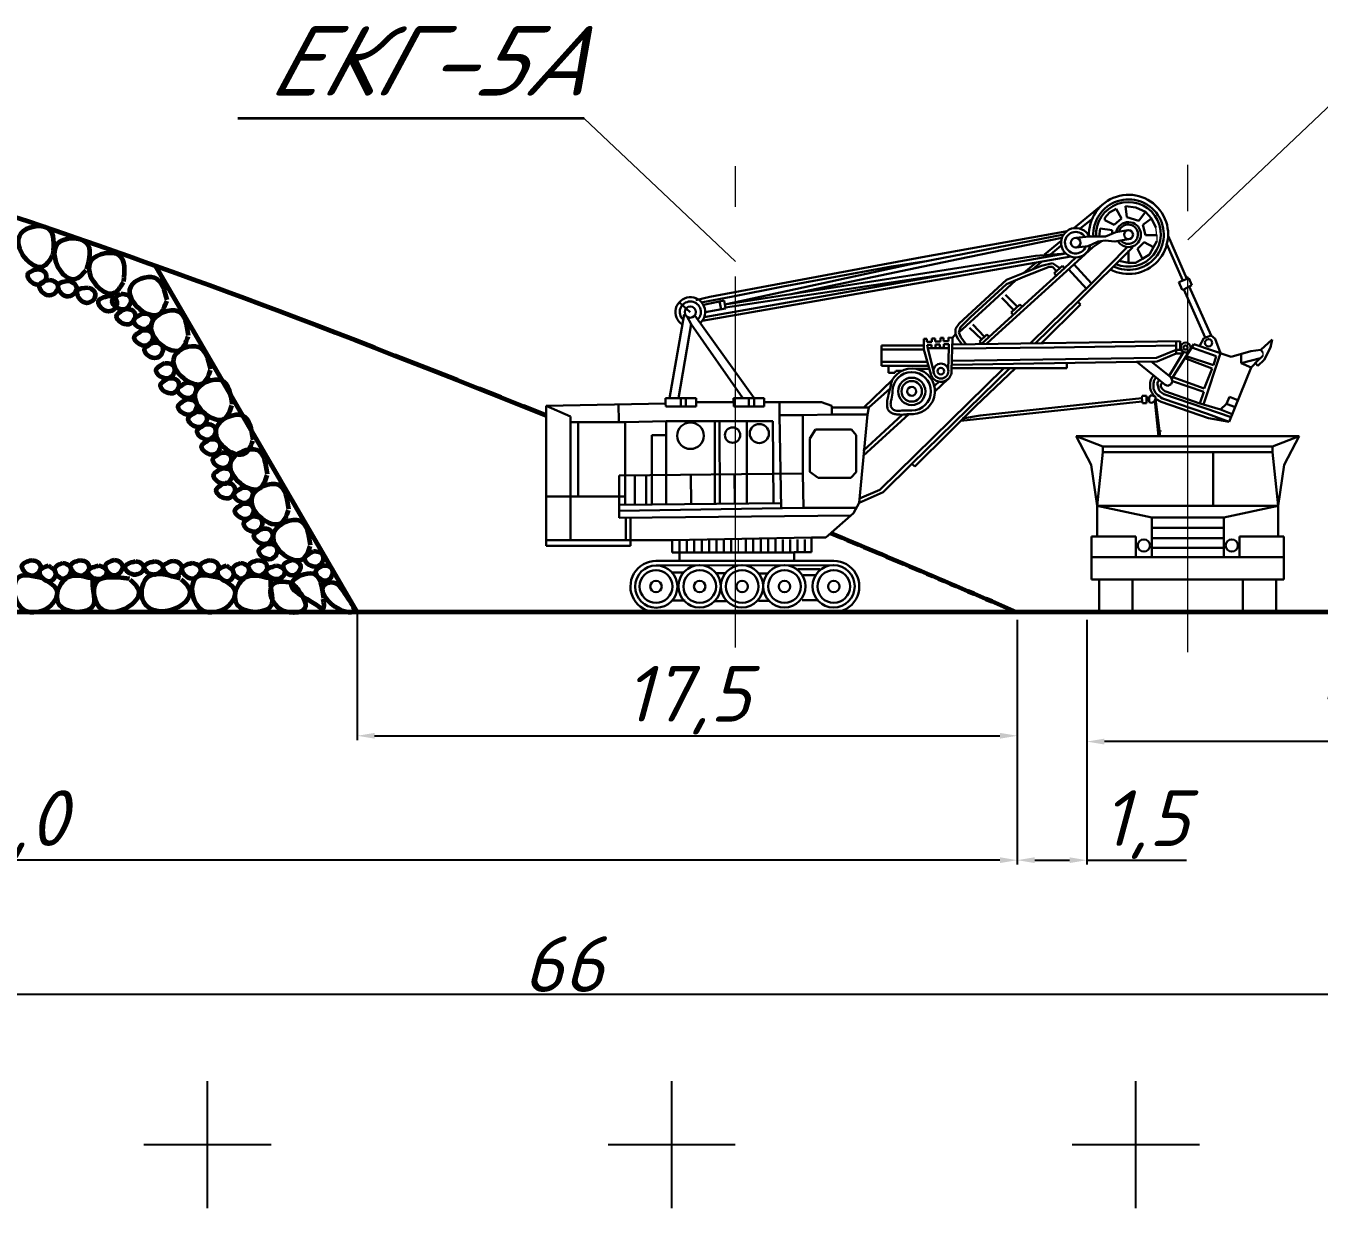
# Paper-space layout 'Layout1 (2)' of a CAD drawing. Header units: millimetres. Extents: x 18 to 680, y 9 to 831.
# Drawn here: x 210.9 to 266.6, y 658 to 709 of the extents above; entities that cross this region are included whole.
import ezdxf

# ---------------------------------------------------------------- set-up
doc = ezdxf.new("R2010")
doc.units = ezdxf.units.MM
doc.header["$LTSCALE"] = 2
doc.header["$PDMODE"] = 32
doc.header["$PDSIZE"] = 0.3
doc.linetypes.add('ACAD_ISO04W100', pattern=[30, 24, -3, 0, -3])
doc.linetypes.add('gost6', pattern=[12, 8, -1.5, 1, -1.5])
doc.styles.add('стиль2', font='', dxfattribs={"oblique": 15, "height": 4})
doc.styles.get('стиль2').set_extended_font_data('GOST type A')
doc.dimstyles.new('ISO-25', dxfattribs={"dimtxt": 2.5, "dimasz": 2.5, "dimexe": 1.25, "dimexo": 0.625, "dimtad": 1, "dimtxsty": 'Standard', "dimcen": 2.5, "dimadec": 0, "dimazin": 0, "dimtfac": 1, "dimtmove": 0, "dimatfit": 3, "dimfxl": 1, "dimarcsym": 0})

# ---------------------------------------------------------------- blocks, each defined once
blk = doc.blocks.new('*D249')
at = {"color": 0, "lineweight": -2, "transparency": 16777216}
for p, q in [((225.187, 683.634), (225.187, 678.206)), ((253.63, 683.384), (253.63, 678.206)), ((225.937, 678.394), (252.88, 678.394))]:
    blk.add_line(p, q, dxfattribs=at)
at = {"color": 0, "transparency": 16777216}
for points in [[(225.937, 678.519), (225.937, 678.269), (225.187, 678.394)], [(252.88, 678.519), (252.88, 678.269), (253.63, 678.394)]]:
    blk.add_solid(points, dxfattribs=at)
at = {"layer": 'Defpoints', "color": 0, "transparency": 16777216}
for p in [(225.187, 683.727), (253.63, 683.478), (253.63, 678.394)]:
    blk.add_point(p, dxfattribs=at)
at = {"color": 0, "transparency": 16777216, "insert": (239.408, 679.928), "char_height": 2.4, "attachment_point": 5}
blk.add_mtext('{\\fISOCPEUR|b0|i1|c204|p34;17,5}', dxfattribs=at)
blk = doc.blocks.new('*D250')
at = {"color": 0, "lineweight": -2, "transparency": 16777216}
for p, q in [((278.63, 683.384), (278.63, 677.956)), ((256.63, 681.103), (256.63, 677.956)), ((277.88, 678.144), (257.38, 678.144))]:
    blk.add_line(p, q, dxfattribs=at)
at = {"color": 0, "transparency": 16777216}
for points in [[(257.38, 678.269), (257.38, 678.019), (256.63, 678.144)], [(277.88, 678.269), (277.88, 678.019), (278.63, 678.144)]]:
    blk.add_solid(points, dxfattribs=at)
at = {"layer": 'Defpoints', "color": 0, "transparency": 16777216}
for p in [(278.63, 683.478), (256.63, 681.197), (256.63, 678.144)]:
    blk.add_point(p, dxfattribs=at)
at = {"color": 0, "transparency": 16777216, "insert": (267.63, 679.438), "char_height": 2.4, "attachment_point": 5}
blk.add_mtext('{\\fISOCPEUR|b0|i1|c0|p34;11}', dxfattribs=at)
blk = doc.blocks.new('*D251')
at = {"color": 0, "lineweight": -2, "transparency": 16777216}
for p, q in [((253.63, 683.384), (253.63, 672.846)), ((256.63, 683.384), (256.63, 672.846)), ((254.38, 673.033), (255.88, 673.033)), ((256.63, 673.033), (260.922, 673.033))]:
    blk.add_line(p, q, dxfattribs=at)
at = {"color": 0, "transparency": 16777216}
for points in [[(254.38, 673.158), (254.38, 672.908), (253.63, 673.033)], [(255.88, 673.158), (255.88, 672.908), (256.63, 673.033)]]:
    blk.add_solid(points, dxfattribs=at)
at = {"layer": 'Defpoints', "color": 0, "transparency": 16777216}
for p in [(253.63, 683.478), (256.63, 683.478), (256.63, 673.033)]:
    blk.add_point(p, dxfattribs=at)
at = {"color": 0, "transparency": 16777216, "insert": (259.151, 674.567), "char_height": 2.4, "attachment_point": 5}
blk.add_mtext('{\\fISOCPEUR|b0|i1|c0|p34;1,5}', dxfattribs=at)
blk = doc.blocks.new('*D252')
at = {"color": 0, "lineweight": -2, "transparency": 16777216}
for p, q in [((170.896, 683.634), (170.896, 667.073)), ((297.259, 683.384), (297.259, 667.073)), ((171.646, 667.26), (296.509, 667.26))]:
    blk.add_line(p, q, dxfattribs=at)
at = {"color": 0, "transparency": 16777216}
for points in [[(171.646, 667.385), (171.646, 667.135), (170.896, 667.26)], [(296.509, 667.385), (296.509, 667.135), (297.259, 667.26)]]:
    blk.add_solid(points, dxfattribs=at)
at = {"layer": 'Defpoints', "color": 0, "transparency": 16777216}
for p in [(170.896, 683.727), (297.259, 683.478), (297.259, 667.26)]:
    blk.add_point(p, dxfattribs=at)
at = {"color": 0, "transparency": 16777216, "insert": (234.077, 668.554), "char_height": 2.4, "attachment_point": 5}
blk.add_mtext('{\\fISOCPEUR|b0|i1|c0|p34;6\\fISOCPEUR|b0|i1|c204|p34;6}', dxfattribs=at)
blk = doc.blocks.new('*D254')
at = {"color": 0, "lineweight": -2, "transparency": 16777216}
for p, q in [((170.896, 683.634), (170.896, 672.846)), ((253.63, 683.384), (253.63, 672.846)), ((252.88, 673.033), (171.646, 673.033))]:
    blk.add_line(p, q, dxfattribs=at)
at = {"color": 0, "transparency": 16777216}
for points in [[(171.646, 673.158), (171.646, 672.908), (170.896, 673.033)], [(252.88, 673.158), (252.88, 672.908), (253.63, 673.033)]]:
    blk.add_solid(points, dxfattribs=at)
at = {"layer": 'Defpoints', "color": 0, "transparency": 16777216}
for p in [(170.896, 683.727), (253.63, 683.478), (170.896, 673.033)]:
    blk.add_point(p, dxfattribs=at)
at = {"color": 0, "transparency": 16777216, "insert": (209.693, 674.567), "char_height": 2.4, "attachment_point": 5}
blk.add_mtext('{\\fISOCPEUR|b0|i1|c0|p34;46\\fISOCPEUR|b0|i1|c204|p34;,0}', dxfattribs=at)

psp = doc.layouts.new('Layout1 (2)')

# ---------------------------------------------------------------- linework, layer by layer
at = {"color": 0, "lineweight": 20}
for p, q in [((260.9725, 699.7673), (267.4906, 705.9302)), ((241.4822, 698.8278), (234.9641, 704.9907)), ((259.641, 699.9705), (259.5948, 700.2976)), ((259.641, 699.9705), (259.641, 699.7158)), ((264.2104, 694.9188), (264.2104, 694.773)), ((259.8439, 691.5175), (259.7661, 691.5175)), ((241.6161, 686.3234), (241.6161, 686.8535)), ((170.8957, 683.7274), (250.8957, 683.7274)), ((248.2223, 683.7274), (255.269, 683.7274)), ((250.0333, 683.7274), (257.7047, 683.7274))]:
    psp.add_line(p, q, dxfattribs=at)
at = {"color": 0, "linetype": 'Continuous', "lineweight": 35}
psp.add_line((234.9641, 704.9907), (220.036, 704.9907), dxfattribs=at)
at = {"color": 0, "linetype": 'gost6', "lineweight": 20}
for p, q in [((260.9725, 681.9981), (260.9725, 704.5866)), ((241.4822, 682.1919), (241.4822, 702.9412)), ((260.9725, 682.1919), (260.9725, 702.9412))]:
    psp.add_line(p, q, dxfattribs=at)
at = {"color": 0, "lineweight": 30}
for p, q in [((256.0639, 700.2738), (257.3426, 701.3213)), ((257.6024, 700.9464), (257.8831, 701.1015)), ((257.8897, 701.1015), (258.1142, 700.6891)), ((258.2981, 701.2162), (258.3423, 700.7451)), ((258.2981, 701.2162), (258.7301, 701.1617)), ((258.7301, 701.1617), (259.1511, 700.9761)), ((256.8329, 700.6375), (256.3373, 700.2605)), ((257.4076, 700.7154), (257.6024, 700.9464)), ((257.4076, 700.6165), (257.4076, 700.7154)), ((257.8038, 700.4152), (257.4076, 700.6165)), ((258.1142, 700.6891), (257.8038, 700.4152)), ((258.3423, 700.7451), (258.8593, 700.5848)), ((258.8593, 700.5848), (259.1511, 700.9761)), ((259.4097, 700.6816), (259.0432, 700.4078)), ((259.1511, 700.9761), (259.4097, 700.6816)), ((259.5948, 700.2976), (259.4097, 700.6816)), ((248.9654, 698.6972), (255.6408, 699.9904)), ((249.532, 699.0164), (255.7721, 700.1414)), ((257.1547, 699.9043), (257.1963, 700.2618)), ((257.1963, 700.2618), (257.7121, 700.1869)), ((257.4266, 699.9076), (257.8819, 700.1022)), ((257.7121, 700.1869), (257.7121, 700.0207)), ((257.8819, 700.1022), (258.3951, 700.1805)), ((259.0432, 700.4078), (259.1535, 699.9705)), ((259.1535, 699.9705), (259.641, 699.9705)), ((251.0826, 698.9343), (255.5485, 699.8524)), ((254.7992, 699.1305), (255.5162, 699.731)), ((255.0656, 699.1305), (255.5162, 699.5182)), ((256.1474, 699.8499), (256.7202, 699.9076)), ((256.6754, 699.5002), (256.1733, 699.4368)), ((256.8806, 699.4518), (256.2213, 698.8537)), ((256.2394, 697.1019), (258.6095, 699.457)), ((256.8446, 699.5698), (256.6754, 699.5002)), ((256.7202, 699.9076), (257.0286, 699.9076)), ((256.8327, 697.8834), (258.3639, 699.4564)), ((257.1091, 699.6918), (256.8446, 699.5698)), ((257.2649, 699.7168), (256.8806, 699.4518)), ((257.0286, 699.9076), (257.4266, 699.9076)), ((257.4207, 699.7418), (257.1091, 699.6918)), ((257.8316, 699.6979), (257.4207, 699.7418)), ((258.4239, 699.8002), (257.8316, 699.6979)), ((258.807, 699.3797), (259.1029, 699.671)), ((259.1029, 699.671), (259.5019, 699.4559)), ((259.5019, 699.4559), (259.3331, 699.1405)), ((259.641, 699.7158), (259.5019, 699.4559)), ((260.0626, 699.6146), (260.7681, 698.0109)), ((260.9392, 698.0845), (260.129, 699.9375)), ((240.0522, 696.2707), (255.9359, 699.0454)), ((240.1403, 696.4328), (255.7218, 699.1764)), ((241.0305, 696.9804), (254.4093, 699.0846)), ((243.8154, 697.4184), (251.0826, 698.9343)), ((245.6842, 698.3056), (249.532, 699.0164)), ((248.2063, 698.6183), (249.7852, 698.856)), ((256.2213, 698.8537), (252.5036, 695.4681)), ((254.4093, 699.0846), (255.7218, 699.1764)), ((255.6637, 698.5503), (256.1474, 699.0114)), ((258.4273, 698.7765), (258.0065, 698.8579)), ((258.4273, 698.795), (258.4273, 699.3145)), ((259.0267, 698.9452), (258.7262, 698.7765)), ((259.0267, 698.9452), (258.807, 699.3797)), ((259.3331, 699.1405), (259.0267, 698.9452)), ((240.3808, 697.3177), (245.6842, 698.3056)), ((241.0305, 696.9804), (248.9654, 698.6972)), ((241.0525, 696.8528), (251.2423, 698.3877)), ((243.5424, 697.7568), (248.2063, 698.6183)), ((254.6679, 698.6468), (253.1652, 698.0484)), ((253.9166, 698.3476), (254.4235, 698.7812)), ((253.9435, 698.1825), (255.0035, 698.599)), ((254.2757, 697.2863), (255.6637, 698.5503)), ((254.2954, 698.4985), (254.6761, 698.8253)), ((255.1505, 698.7673), (254.6679, 698.6468)), ((255.0035, 698.599), (255.1471, 698.599)), ((255.1471, 698.599), (255.3114, 698.4164)), ((255.4602, 698.5502), (255.1505, 698.7673)), ((255.5727, 698.6514), (255.2125, 698.3275)), ((255.2125, 698.3275), (255.3061, 698.2247)), ((255.6637, 698.5503), (255.5727, 698.6514)), ((256.6042, 697.6613), (255.837, 698.5038)), ((256.8327, 697.8834), (256.0725, 698.7182)), ((258.7262, 698.7765), (258.4273, 698.7765)), ((241.2945, 697.3109), (243.5424, 697.7568)), ((253.1652, 698.0484), (251.1299, 696.1673)), ((251.615, 696.4354), (253.1586, 697.8537)), ((252.2699, 696.8398), (253.5511, 698.0181)), ((253.1586, 697.8537), (253.9435, 698.1825)), ((254.9877, 696.0901), (256.8327, 697.8834)), ((261.0155, 698.1173), (260.5969, 697.9373)), ((260.5969, 697.9373), (260.7371, 697.6113)), ((261.0321, 697.7515), (260.8076, 697.6287)), ((261.1466, 697.8142), (261.0155, 698.1173)), ((261.0321, 697.7515), (261.1466, 697.8142)), ((261.9799, 695.6516), (261.0321, 697.7515)), ((239.7729, 697.1621), (240.3808, 697.3177)), ((240.0747, 697.0852), (241.2945, 697.3109)), ((252.9654, 697.2668), (253.4784, 696.7338)), ((253.6326, 696.8823), (253.1244, 697.3992)), ((253.4075, 696.4938), (254.2757, 697.2863)), ((260.7371, 697.6113), (260.8076, 697.6287)), ((260.8076, 697.6287), (261.7257, 695.5558)), ((239.5396, 696.6542), (239.0643, 697.0831)), ((241.0004, 697.155), (240.1017, 696.9606)), ((240.1798, 696.6542), (241.0605, 696.8058)), ((240.8748, 696.7739), (240.8017, 697.112)), ((241.0605, 696.8058), (241.0004, 697.155)), ((251.1111, 695.7787), (252.2699, 696.8398)), ((253.7339, 696.9799), (253.3717, 696.6312)), ((253.3717, 696.6312), (253.4564, 696.5384)), ((253.8416, 696.89), (253.7339, 696.9799)), ((256.2394, 697.1019), (254.4189, 695.307)), ((254.678, 695.307), (256.3463, 696.986)), ((256.3463, 696.986), (256.2394, 697.1019)), ((238.6376, 692.9451), (239.27, 696.5469)), ((239.0272, 692.9451), (239.5742, 696.1258)), ((239.3832, 696.4733), (239.5742, 696.1258)), ((239.5742, 696.1258), (241.8003, 692.9451)), ((242.2873, 692.9451), (239.7355, 696.5094)), ((251.1299, 696.1673), (250.9677, 695.9284)), ((251.1768, 696.0013), (251.615, 696.4354)), ((251.7061, 696.1184), (252.2093, 695.5823)), ((252.0694, 695.2724), (253.4075, 696.4938)), ((254.1862, 695.2999), (254.9877, 696.0901)), ((249.5953, 695.506), (249.5953, 695.0439)), ((249.5953, 695.506), (249.7369, 695.506)), ((249.7369, 695.506), (249.7369, 695.3705)), ((249.9416, 695.3705), (249.9416, 695.5204)), ((249.9416, 695.5204), (250.095, 695.5204)), ((250.095, 695.5204), (250.095, 695.3807)), ((250.3167, 695.3807), (250.3167, 695.5443)), ((250.3167, 695.5443), (250.4463, 695.5443)), ((250.4463, 695.5443), (250.4463, 695.3977)), ((250.6612, 695.3977), (250.6612, 695.5511)), ((250.6612, 695.5511), (250.8336, 695.5463)), ((250.8332, 695.5294), (250.7946, 694.1492)), ((250.8336, 695.5463), (250.9677, 695.7053)), ((250.9677, 695.9284), (250.9677, 695.7053)), ((250.9677, 695.7053), (251.0806, 695.4873)), ((251.1111, 695.7787), (251.1768, 696.0013)), ((251.1951, 695.5707), (251.1111, 695.7787)), ((251.4324, 695.2573), (251.1951, 695.5707)), ((251.5625, 695.9806), (252.0941, 695.4742)), ((252.3205, 695.6866), (251.9943, 695.3805)), ((252.414, 695.587), (252.3205, 695.6866)), ((261.4748, 695.1873), (261.6642, 695.5327)), ((261.6642, 695.5327), (261.9799, 695.6516)), ((261.9799, 695.6516), (262.1559, 695.4965)), ((247.7765, 694.3401), (247.7765, 695.2144)), ((247.7765, 695.2144), (249.5953, 695.2144)), ((249.5953, 695.0439), (247.7765, 695.0439)), ((249.5953, 695.0439), (249.9082, 693.9796)), ((249.7369, 695.3705), (249.9416, 695.3705)), ((249.7523, 695.2394), (249.935, 695.2394)), ((249.7695, 695.0982), (249.7523, 695.2394)), ((250.6762, 695.0982), (249.7695, 695.0982)), ((249.7695, 695.0982), (250.0364, 694.0565)), ((249.935, 695.2394), (249.935, 695.0982)), ((249.935, 695.0982), (250.1108, 695.0982)), ((250.095, 695.3807), (250.3167, 695.3807)), ((250.1108, 695.0982), (250.1108, 695.2497)), ((250.1108, 695.2497), (250.2901, 695.2497)), ((250.2901, 695.2497), (250.2901, 695.1188)), ((250.2901, 695.1188), (250.459, 695.1188)), ((250.4463, 695.3977), (250.6612, 695.3977)), ((250.459, 695.1188), (250.459, 695.2738)), ((250.459, 695.2738), (250.6762, 695.2738)), ((250.6762, 695.0982), (250.6475, 694.1927)), ((250.6762, 695.2738), (250.6762, 695.0982)), ((255.2204, 695.1306), (250.8205, 695.0778)), ((250.8332, 695.2513), (260.6539, 695.3936)), ((251.0806, 695.4873), (251.2491, 695.2573)), ((251.9943, 695.3805), (252.0822, 695.2841)), ((252.5036, 695.4681), (252.2929, 695.2724)), ((260.4685, 695.2072), (255.2204, 695.1306)), ((260.4685, 695.0235), (259.624, 694.6858)), ((261.2349, 695.2676), (260.2799, 693.7624)), ((260.4682, 694.8688), (260.4685, 695.0235)), ((260.4685, 695.0235), (260.4685, 695.3909)), ((260.6539, 695.0235), (260.4685, 695.0235)), ((260.6539, 695.3936), (260.6539, 695.0235)), ((261.1435, 695.1236), (262.2047, 694.7546)), ((261.2349, 695.2676), (262.8461, 694.7283)), ((262.1559, 695.4965), (262.3872, 694.8819)), ((262.8461, 694.7283), (263.6968, 694.9637)), ((263.6968, 694.9637), (264.1277, 695.0262)), ((264.1277, 695.0262), (264.6063, 695.4779)), ((264.1277, 695.0262), (264.2104, 694.9188)), ((264.5452, 695.1227), (264.273, 694.5954)), ((264.6063, 695.4779), (264.5452, 695.1227)), ((249.7517, 694.5118), (247.7765, 694.5118)), ((247.7765, 694.5118), (247.7765, 694.3401)), ((259.6577, 694.5287), (250.8011, 694.3819)), ((250.8139, 694.5487), (259.624, 694.6858)), ((255.7685, 694.23), (255.7685, 694.4642)), ((258.7854, 694.5142), (260.0071, 693.5181)), ((259.4013, 694.5244), (260.2407, 693.8418)), ((259.6577, 694.5287), (260.4682, 694.8688)), ((260.7869, 694.9191), (260.1689, 693.9002)), ((260.4682, 694.8688), (260.7405, 694.8688)), ((260.7405, 694.8688), (260.7869, 694.9191)), ((262.0286, 694.2189), (260.851, 694.6625)), ((262.0785, 694.3706), (260.9095, 694.7547)), ((261.6465, 692.6694), (262.3872, 694.8819)), ((262.2047, 694.7546), (262.0785, 694.3706)), ((263.2714, 694.846), (263.2714, 694.4473)), ((263.2714, 694.4473), (264.1123, 694.6737)), ((263.2714, 694.4473), (263.7132, 694.2675)), ((264.0142, 694.5744), (263.7132, 694.2675)), ((264.0008, 694.3401), (263.8905, 694.4483)), ((264.273, 694.5954), (264.0008, 694.3401)), ((264.2104, 694.773), (264.0142, 694.5744)), ((247.7034, 688.9942), (253.0442, 694.2331)), ((247.7765, 694.3401), (249.8022, 694.3401)), ((248.0771, 694.3401), (248.0771, 694.0397)), ((248.0771, 694.0397), (248.3455, 694.0397)), ((248.3455, 694.0397), (248.3992, 694.1201)), ((248.3992, 694.1201), (248.6521, 694.1201)), ((249.0916, 690.1119), (253.3057, 694.2331)), ((249.8431, 694.2012), (249.3026, 694.2012)), ((250.7968, 694.23), (251.9027, 694.23)), ((251.8247, 692.6001), (253.5551, 694.23)), ((251.9027, 694.23), (255.7685, 694.23)), ((260.2407, 693.8418), (260.3191, 693.683)), ((261.6839, 693.3557), (260.333, 693.846)), ((262.0286, 694.2189), (261.6839, 693.3557)), ((263.7132, 694.2675), (262.7585, 691.9263)), ((247.0154, 692.5369), (248.2367, 693.7148)), ((247.2268, 692.5369), (248.1507, 693.3653)), ((250.078, 693.2381), (250.6509, 693.7748)), ((250.078, 693.484), (250.2608, 693.657)), ((260.1209, 693.4713), (260.0071, 693.5181)), ((260.2645, 693.543), (260.1209, 693.4713)), ((260.3191, 693.683), (260.2645, 693.543)), ((260.3191, 693.683), (261.6653, 693.2117)), ((233.3341, 692.6089), (238.4646, 692.7211)), ((238.4646, 692.7211), (238.4646, 692.9451)), ((238.4646, 692.9451), (239.7885, 692.9451)), ((238.4803, 692.5857), (238.4646, 692.7211)), ((239.1266, 692.9451), (239.1266, 692.5857)), ((239.3493, 692.9451), (239.3493, 692.5857)), ((239.7885, 692.9451), (239.7885, 692.5857)), ((239.7885, 692.7654), (241.4105, 692.7654)), ((241.4027, 692.9451), (242.7265, 692.9451)), ((241.4183, 692.5857), (241.4027, 692.9451)), ((242.0646, 692.9451), (242.0646, 692.5857)), ((242.2873, 692.9451), (242.2873, 692.5857)), ((242.7265, 692.9451), (242.7265, 692.5857)), ((242.7265, 692.7654), (244.3485, 692.7654)), ((243.387, 692.2161), (243.387, 692.7654)), ((244.3485, 692.7654), (245.196, 692.7654)), ((245.196, 692.7654), (245.6434, 692.6108)), ((259.0132, 692.795), (251.197, 691.9685)), ((252.0248, 692.2003), (258.9969, 692.9474)), ((259.0167, 693.0501), (258.9969, 692.9474)), ((258.9969, 692.9474), (259.0198, 692.7332)), ((259.1985, 693.0501), (259.0167, 693.0501)), ((259.0198, 692.7332), (259.1985, 692.7332)), ((259.1985, 692.7332), (259.1985, 693.0501)), ((259.1985, 692.9632), (259.318, 692.9632)), ((259.318, 692.8514), (259.1985, 692.8514)), ((259.3129, 692.7726), (259.318, 692.8514)), ((259.4095, 692.7421), (259.3129, 692.7726)), ((259.318, 692.9632), (259.3561, 693.0649)), ((259.318, 692.9632), (259.318, 692.8514)), ((259.3561, 693.0649), (259.4655, 693.0649)), ((259.5215, 692.7828), (259.4095, 692.7421)), ((259.4655, 693.0649), (259.5825, 692.9963)), ((259.5825, 692.9175), (259.5215, 692.7828)), ((259.7195, 691.3049), (259.552, 692.8501)), ((259.5825, 692.9963), (259.5825, 692.9175)), ((259.8347, 692.7898), (259.5825, 692.9175)), ((259.5825, 692.9175), (259.7825, 691.3049)), ((261.8698, 692.0752), (259.8347, 692.7898)), ((261.8292, 692.2669), (259.8877, 692.9314)), ((262.8395, 692.1249), (259.946, 693.1157)), ((261.4882, 692.7147), (259.9896, 693.2466)), ((261.6653, 693.2117), (261.4882, 692.7147)), ((261.4882, 692.7147), (261.6465, 692.6694)), ((262.7688, 693.0066), (262.6467, 692.7013)), ((263.1387, 692.8587), (262.7688, 693.0066)), ((233.3341, 686.8245), (233.3341, 692.6089)), ((234.3745, 692.1525), (233.3341, 692.6089)), ((236.4589, 691.9459), (236.4429, 692.6769)), ((239.7885, 692.5857), (238.4803, 692.5857)), ((242.7265, 692.5857), (241.4183, 692.5857)), ((244.3885, 692.2161), (243.387, 692.2161)), ((243.387, 692.2161), (243.45, 688.2005)), ((244.3885, 692.2161), (245.6434, 692.2439)), ((244.3885, 689.7001), (244.3885, 692.2161)), ((245.6434, 692.6108), (245.6434, 692.2439)), ((247.2268, 692.5369), (245.6434, 692.5369)), ((245.6434, 692.2439), (247.1744, 692.2439)), ((247.1744, 692.2439), (246.8143, 688.4379)), ((246.9943, 690.4554), (248.9604, 692.2612)), ((246.9943, 690.6717), (248.6732, 692.2305)), ((247.2268, 692.5369), (247.0154, 692.5369)), ((247.1744, 692.2439), (247.2268, 692.5369)), ((250.7043, 691.4727), (251.8247, 692.6001)), ((251.2645, 692.0725), (252.0248, 692.2003)), ((262.3917, 692.4623), (261.6465, 692.6694)), ((262.7585, 691.9263), (261.8292, 692.2669)), ((262.6467, 692.7013), (262.3917, 692.4623)), ((262.3917, 692.4623), (262.8936, 692.2576)), ((262.6467, 692.7013), (263.0135, 692.5517)), ((234.3745, 686.8245), (234.3745, 692.1525)), ((234.7085, 691.9096), (234.3745, 691.9096)), ((234.7085, 688.7104), (234.7085, 691.9096)), ((234.7085, 691.9096), (236.7333, 691.9096)), ((238.5033, 691.9488), (236.7333, 691.9096)), ((236.7333, 688.3518), (236.7333, 691.9459)), ((238.5033, 691.3529), (238.5033, 691.9488)), ((238.5033, 691.9488), (243.092, 691.9488)), ((240.591, 688.4129), (240.591, 691.9488)), ((240.8068, 688.4135), (240.7976, 691.9488)), ((241.97, 688.421), (241.97, 691.9488)), ((243.092, 691.9488), (243.1289, 688.421)), ((244.6838, 691.2081), (244.9369, 691.5958)), ((244.9369, 691.5958), (246.489, 691.5958)), ((246.6915, 691.3429), (246.489, 691.5958)), ((262.7585, 691.9263), (261.8698, 692.0752)), ((237.8761, 689.6217), (237.8761, 691.3529)), ((237.8761, 691.3529), (238.5033, 691.3529)), ((238.5033, 691.3529), (238.5033, 688.3727)), ((244.6838, 689.7751), (244.6838, 691.2081)), ((246.6915, 691.3429), (246.6915, 689.7583)), ((249.221, 689.9984), (250.7043, 691.4727)), ((256.164, 691.3049), (257.3122, 690.8569)), ((256.164, 691.3049), (265.7809, 691.3049)), ((256.164, 691.3049), (256.8192, 690.0702)), ((265.7809, 691.3049), (264.6328, 690.8569)), ((265.7809, 691.3049), (265.1257, 690.0702)), ((257.0727, 688.3019), (257.3122, 690.6174)), ((257.3122, 690.6174), (257.3122, 690.8569)), ((257.3122, 690.8569), (264.6328, 690.8569)), ((257.3122, 690.6174), (264.6328, 690.6174)), ((262.0694, 688.3019), (262.0694, 690.6174)), ((264.6328, 690.8569), (264.6328, 690.6174)), ((264.8723, 688.3019), (264.6328, 690.6174)), ((247.8534, 688.8929), (249.0916, 690.1119)), ((249.0916, 690.1119), (249.221, 689.9984)), ((256.8192, 690.0702), (257.0727, 688.3019)), ((265.1257, 690.0702), (264.8723, 688.3019)), ((236.4738, 689.6083), (244.3885, 689.7001)), ((236.4738, 688.091), (236.4738, 689.6083)), ((237.144, 688.3541), (237.144, 689.616)), ((237.6317, 688.3584), (237.6317, 689.6217)), ((237.8761, 689.6217), (237.8761, 688.3661)), ((239.5819, 688.3881), (239.5674, 689.6442)), ((241.4555, 688.421), (241.441, 689.6659)), ((244.3885, 689.7001), (244.4118, 688.2156)), ((245.055, 689.5054), (244.6838, 689.7751)), ((245.055, 689.5054), (246.4553, 689.5054)), ((246.6915, 689.7583), (246.4553, 689.5054)), ((246.8143, 688.4379), (247.8534, 688.8929)), ((246.832, 688.6253), (247.7034, 688.9942)), ((233.3341, 688.7104), (236.7333, 688.7104)), ((243.4465, 688.4243), (236.5102, 688.3518)), ((246.8143, 688.4379), (246.5662, 687.9928)), ((257.0727, 686.9795), (257.0727, 688.3019)), ((257.0727, 688.3019), (264.8723, 688.3019)), ((259.4209, 687.799), (257.0727, 688.3019)), ((262.524, 687.799), (264.8723, 688.3019)), ((264.8723, 686.9795), (264.8723, 688.3019)), ((244.3943, 688.2153), (236.4738, 688.091)), ((236.4738, 688.091), (236.4738, 687.7914)), ((236.4738, 687.7914), (246.4492, 687.8882)), ((236.7648, 686.8245), (236.7648, 687.7942)), ((236.9559, 686.8245), (236.9559, 687.7961)), ((246.6902, 688.2153), (244.3943, 688.2153)), ((246.5662, 687.9928), (245.38, 686.9323)), ((259.4209, 686.0896), (259.4209, 687.799)), ((259.4209, 687.799), (260.9725, 687.799)), ((262.524, 687.799), (260.9725, 687.799)), ((262.524, 686.0896), (262.524, 687.799)), ((259.4209, 687.3552), (262.524, 687.3552)), ((238.7578, 686.8245), (233.3341, 686.8245)), ((233.3341, 686.8245), (233.3341, 686.5769)), ((236.9559, 686.5769), (236.9559, 686.8245)), ((238.7578, 686.8245), (244.7549, 686.9323)), ((238.7578, 686.2996), (238.7578, 686.8245)), ((239.0738, 686.3089), (239.0738, 686.839)), ((239.3933, 686.3089), (239.3933, 686.839)), ((239.7094, 686.3089), (239.7094, 686.839)), ((240.0289, 686.3089), (240.0289, 686.839)), ((240.3449, 686.3089), (240.3449, 686.839)), ((240.6644, 686.3089), (240.6644, 686.839)), ((240.9805, 686.3089), (240.9805, 686.839)), ((241.3, 686.3089), (241.3, 686.839)), ((241.9356, 686.3234), (241.9356, 686.8535)), ((242.2516, 686.3234), (242.2516, 686.8535)), ((242.5711, 686.3234), (242.5711, 686.8535)), ((242.8872, 686.3234), (242.8872, 686.8535)), ((243.2067, 686.3234), (243.2067, 686.8535)), ((243.5227, 686.3234), (243.5227, 686.8535)), ((243.8422, 686.3234), (243.8422, 686.8535)), ((243.8422, 686.3234), (243.8422, 686.8535)), ((244.1583, 686.3234), (244.1583, 686.8535)), ((244.4778, 686.3234), (244.4778, 686.8535)), ((244.7549, 686.9323), (244.7549, 686.3612)), ((244.7549, 686.9323), (245.38, 686.9323)), ((256.8332, 686.9795), (258.7387, 686.9795)), ((256.8332, 686.0896), (256.8332, 686.9795)), ((258.7387, 686.9795), (258.7387, 686.0896)), ((259.4209, 686.9114), (262.524, 686.9114)), ((265.1118, 686.9795), (263.2062, 686.9795)), ((263.2062, 686.9795), (263.2062, 686.0896)), ((265.1118, 686.0896), (265.1118, 686.9795)), ((233.3341, 686.5769), (236.9559, 686.5769)), ((239.073, 686.2996), (238.7578, 686.2996)), ((239.073, 685.9362), (239.073, 686.2996)), ((239.073, 686.2996), (244.019, 686.2996)), ((244.01, 686.302), (244.7564, 686.302)), ((244.019, 686.2996), (244.019, 685.9443)), ((244.7564, 686.302), (244.7564, 686.3652)), ((256.8332, 685.1316), (256.8332, 686.0896)), ((256.8332, 686.0896), (265.1118, 686.0896)), ((259.4209, 686.5005), (262.524, 686.5005)), ((265.1118, 685.1316), (265.1118, 686.0896)), ((245.7194, 685.9316), (238.0557, 685.9316)), ((238.0696, 685.7347), (245.711, 685.7474)), ((244.1665, 685.5761), (245.1394, 685.5761)), ((239.2613, 685.4367), (238.7437, 685.4367)), ((240.6569, 685.4011), (241.0413, 685.4011)), ((242.5024, 685.3916), (242.8509, 685.3916)), ((244.3827, 685.3115), (244.9178, 685.3115)), ((256.8332, 685.1316), (265.1118, 685.1316)), ((257.1542, 683.7274), (257.1542, 685.1316)), ((258.5912, 685.1316), (258.5912, 683.7274)), ((262.8693, 685.1316), (264.3063, 685.1316)), ((263.3537, 685.1316), (263.3537, 683.7274)), ((263.5008, 685.1316), (264.3063, 685.1316)), ((264.7907, 683.7274), (264.7907, 685.1316)), ((239.314, 684.2223), (238.755, 684.2223)), ((240.5888, 684.2001), (241.1475, 684.2001)), ((242.4791, 684.2048), (242.9724, 684.2048)), ((244.3657, 684.245), (245.0581, 684.245)), ((257.4068, 683.7274), (258.6068, 683.7274)), ((260.032, 683.7274), (261.3383, 683.7274)), ((263.7838, 683.7274), (262.5838, 683.7274))]:
    psp.add_line(p, q, dxfattribs=at)
at = {"color": 0, "lineweight": 60}
for p, q in [((225.1869, 683.7274), (216.4916, 698.6429)), ((297.2148, 683.7274), (170.8957, 683.7274))]:
    psp.add_line(p, q, dxfattribs=at)
at = {"color": 0}
for p, q in [((218.7358, 658.0383), (218.7358, 663.5152)), ((238.7358, 658.0383), (238.7358, 663.5152)), ((258.7358, 658.0383), (258.7358, 663.5152)), ((215.9974, 660.7768), (221.4743, 660.7768)), ((235.9974, 660.7768), (241.4743, 660.7768)), ((255.9974, 660.7768), (261.4743, 660.7768))]:
    psp.add_line(p, q, dxfattribs=at)
at = {"color": 0, "lineweight": 30}
for centre, radius in [((258.4239, 699.9914), 0.1913), ((256.1474, 699.6426), 0.2074), ((239.5396, 696.6542), 0.2436), ((260.8857, 695.1249), 0.2152), ((260.8775, 695.1249), 0.0893), ((261.8732, 695.3288), 0.1578), ((250.3368, 694.1101), 0.3214), ((249.08, 693.2381), 0.5891), ((250.3368, 694.1101), 0.1417), ((249.08, 693.2381), 0.4418), ((249.08, 693.2381), 0.1905), ((239.5457, 691.3264), 0.5715), ((241.3606, 691.3528), 0.3309), ((242.5131, 691.419), 0.4106), ((259.0838, 686.5961), 0.264), ((262.8691, 686.5961), 0.264), ((238.0696, 684.8232), 0.9115), ((238.0612, 684.8295), 0.7048), ((239.9355, 684.8358), 0.9115), ((239.9439, 684.8295), 0.7048), ((241.7639, 684.8358), 0.9115), ((241.7724, 684.8295), 0.7048), ((243.5896, 684.8358), 0.9115), ((243.5981, 684.8295), 0.7048), ((245.711, 684.8358), 0.9115), ((245.7194, 684.8295), 0.7048), ((238.0612, 684.8295), 0.2465), ((239.9439, 684.8295), 0.2465), ((241.7724, 684.8295), 0.2465), ((243.5981, 684.8295), 0.2465), ((245.7194, 684.8295), 0.2465)]:
    psp.add_circle(centre, radius, dxfattribs=at)
for centre, radius, start, end in [((258.4239, 700.0015), 1.7063, 242.45654, 183.1552), ((258.4239, 699.9914), 1.5191, 244.43099, 183.16517), ((258.4197, 700.0018), 1.3943, 246.726, 183.87724), ((258.4197, 699.9938), 0.5378, 210.6601, 168.17874), ((256.1474, 699.6426), 0.6312, 24.82476, 350.5696), ((256.1474, 699.6426), 0.4636, 32.17001, 340.62387), ((258.4117, 700.0099), 0.4188, 219.69791, 164.55026), ((239.5396, 696.6542), 0.6402, 312.33312, 237.34981), ((239.5396, 696.6542), 0.4558, 315.07944, 227.23014), ((249.0923, 693.2381), 0.9858, 262.31151, 152.05716), ((249.08, 693.2381), 0.8273, 270, 180), ((250.3368, 694.1101), 0.4594, 183.56372, 4.88133), ((238.0612, 684.8295), 1.1021, 89.60488, 270), ((245.7194, 684.8295), 1.1021, 269.60488, 90)]:
    psp.add_arc(centre, radius, start, end, dxfattribs=at)
at = {"color": 0, "lineweight": 60}
psp.add_open_spline([(233.3341, 692.1898), (212.188, 700.7027), (195.5188, 705.1411), (183.1321, 708.7421), (166.7839, 706.6994)], degree=3, knots=[72.687963, 72.687963, 72.687963, 72.687963, 128.1104849, 174.0519789, 174.0519789, 174.0519789, 174.0519789], dxfattribs=at)
for points in [[(212.0867, 699.1294), (211.8802, 700.2442), (210.671, 700.0202), (210.8597, 699.001), (211.6224, 698.6152), (212.0608, 699.0917)], [(213.5355, 698.4974), (213.5223, 699.631), (212.2926, 699.6166), (212.3047, 698.5802), (212.9903, 698.0699), (213.5036, 698.4646)], [(215.1349, 697.9787), (214.9284, 699.0934), (213.7192, 698.8694), (213.9079, 697.8503), (214.6706, 697.4644), (215.109, 697.941)], [(211.4333, 698.5068), (210.9876, 698.2735), (211.4171, 697.8271), (211.7848, 698.2328), (211.691, 698.4026), (211.4333, 698.5068)], [(211.9305, 698.0472), (211.4848, 697.8139), (211.9144, 697.3675), (212.282, 697.7732), (212.1882, 697.943), (211.9305, 698.0472)], [(212.7855, 697.9953), (212.3065, 697.8415), (212.6536, 697.3284), (213.0851, 697.6654), (213.0216, 697.8487), (212.7855, 697.9953)], [(216.9917, 697.1748), (216.4551, 698.1231), (215.412, 697.7246), (215.825, 696.774), (216.6548, 696.5694), (216.9749, 697.1322)], [(213.6023, 697.7166), (213.1233, 697.5629), (213.4704, 697.0497), (213.8713, 697.2721), (213.8384, 697.57), (213.6023, 697.7166)], [(214.4815, 697.356), (214.0358, 697.1228), (214.4654, 696.6763), (214.833, 697.082), (214.7392, 697.2519), (214.4815, 697.356)], [(215.0088, 697.436), (214.6269, 697.1086), (215.1458, 696.7701), (215.4129, 697.248), (215.2833, 697.3925), (215.0088, 697.436)], [(215.1966, 696.7896), (214.8147, 696.4622), (215.3336, 696.1237), (215.6007, 696.6016), (215.4711, 696.7461), (215.1966, 696.7896)], [(217.9123, 695.6458), (217.4606, 696.6856), (216.3326, 696.1956), (216.7456, 695.2449), (217.5754, 695.0404), (217.8955, 695.6032)], [(215.9408, 696.595), (215.5589, 696.2676), (216.0778, 695.9291), (216.3449, 696.407), (216.2153, 696.5514), (215.9408, 696.595)], [(215.9608, 695.8756), (215.5789, 695.5482), (216.0978, 695.2097), (216.3649, 695.6877), (216.2353, 695.8321), (215.9608, 695.8756)], [(216.3966, 695.3412), (216.0147, 695.0137), (216.5336, 694.6752), (216.8007, 695.1532), (216.6711, 695.2976), (216.3966, 695.3412)], [(218.8809, 694.1961), (218.3443, 695.1444), (217.3012, 694.7459), (217.7142, 693.7952), (218.544, 693.5907), (218.8641, 694.1535)], [(216.898, 694.4573), (216.5161, 694.1298), (217.035, 693.7914), (217.3021, 694.2693), (217.1725, 694.4137), (216.898, 694.4573)], [(219.8015, 692.6671), (219.3498, 693.7069), (218.2218, 693.2169), (218.6348, 692.2662), (219.4646, 692.0617), (219.7847, 692.6245)], [(217.0858, 693.8109), (216.7039, 693.4834), (217.2228, 693.145), (217.4899, 693.6229), (217.3603, 693.7673), (217.0858, 693.8109)], [(217.83, 693.6163), (217.4481, 693.2888), (217.967, 692.9504), (218.2341, 693.4283), (218.1045, 693.5727), (217.83, 693.6163)], [(217.85, 692.8969), (217.4681, 692.5694), (217.987, 692.231), (218.2541, 692.7089), (218.1245, 692.8533), (217.85, 692.8969)], [(218.2858, 692.3624), (217.9039, 692.035), (218.4228, 691.6965), (218.6899, 692.1744), (218.5603, 692.3189), (218.2858, 692.3624)], [(220.7038, 691.1471), (220.2521, 692.1869), (219.1241, 691.6969), (219.5371, 690.7463), (220.356, 690.5669), (220.687, 691.1045)], [(218.6642, 691.825), (218.2823, 691.4975), (218.8012, 691.1591), (219.0683, 691.637), (218.9387, 691.7814), (218.6642, 691.825)], [(218.8639, 691.1775), (218.482, 690.85), (219.0009, 690.5116), (219.268, 690.9895), (219.1384, 691.1339), (218.8639, 691.1775)], [(219.3398, 690.6009), (218.9578, 690.2734), (219.4767, 689.935), (219.7438, 690.4129), (219.6142, 690.5573), (219.3398, 690.6009)], [(221.3235, 689.6658), (220.8718, 690.7056), (219.7438, 690.2156), (220.1568, 689.2649), (220.9867, 689.0604), (221.3068, 689.6232)], [(219.3758, 689.9242), (218.9939, 689.5968), (219.5128, 689.2583), (219.7799, 689.7362), (219.6503, 689.8807), (219.3758, 689.9242)], [(219.491, 689.2907), (219.1091, 688.9633), (219.628, 688.6248), (219.8951, 689.1027), (219.7655, 689.2472), (219.491, 689.2907)], [(220.2618, 689.0964), (219.8799, 688.7689), (220.3988, 688.4305), (220.6659, 688.9084), (220.5363, 689.0528), (220.2618, 689.0964)], [(222.2386, 688.1638), (221.7869, 689.2036), (220.6589, 688.7136), (221.0719, 687.7629), (221.9017, 687.5584), (222.2218, 688.1212)], [(220.2978, 688.4053), (219.9159, 688.0778), (220.4348, 687.7394), (220.7019, 688.2173), (220.5723, 688.3617), (220.2978, 688.4053)], [(220.6771, 687.8532), (220.2952, 687.5257), (220.8141, 687.1873), (221.0812, 687.6652), (220.9516, 687.8096), (220.6771, 687.8532)], [(223.1762, 686.6123), (222.7245, 687.6521), (221.5965, 687.1621), (222.0095, 686.2114), (222.8394, 686.0069), (223.1594, 686.5697)], [(221.1139, 687.3257), (220.732, 686.9983), (221.2509, 686.6598), (221.518, 687.1377), (221.3884, 687.2821), (221.1139, 687.3257)], [(221.3232, 686.6709), (220.9413, 686.3435), (221.4602, 686.005), (221.7273, 686.4829), (221.5977, 686.6274), (221.3232, 686.6709)], [(223.306, 686.3453), (222.924, 686.0178), (223.4429, 685.6794), (223.71, 686.1573), (223.5804, 686.3017), (223.306, 686.3453)], [(211.1763, 685.9674), (210.7381, 685.7202), (211.1815, 685.2875), (211.5362, 685.7046), (211.4371, 685.8714), (211.1763, 685.9674)], [(211.8877, 685.7285), (211.5006, 685.4813), (211.944, 685.0486), (212.1762, 685.4657), (212.0178, 685.6325), (211.8877, 685.7285)], [(212.4885, 685.8424), (212.1536, 685.5953), (212.4937, 685.1626), (212.8484, 685.5797), (212.7493, 685.7465), (212.4885, 685.8424)], [(213.2674, 685.9674), (212.8292, 685.7202), (213.2726, 685.2875), (213.6273, 685.7046), (213.5282, 685.8714), (213.2674, 685.9674)], [(214.0299, 685.7285), (213.5917, 685.4813), (214.0351, 685.1381), (214.3898, 685.4657), (214.2907, 685.6325), (214.0299, 685.7285)], [(214.7071, 685.9764), (214.3326, 685.7292), (214.7123, 685.2965), (215.067, 685.7136), (214.9679, 685.8804), (214.7071, 685.9764)], [(215.6245, 685.9198), (215.1863, 685.6726), (215.5522, 685.3375), (215.9844, 685.657), (215.8853, 685.8238), (215.6245, 685.9198)], [(217.5652, 685.1674), (216.0898, 685.1674), (215.9691, 684.171), (217.468, 683.9376), (217.9863, 684.6173), (217.5976, 685.1351)], [(216.4482, 685.9201), (216.01, 685.6729), (216.3759, 685.3378), (216.8081, 685.6573), (216.709, 685.8241), (216.4482, 685.9201)], [(217.2644, 685.9341), (216.8262, 685.6869), (217.2696, 685.2542), (217.6243, 685.6713), (217.5252, 685.8381), (217.2644, 685.9341)], [(218.0674, 685.8428), (217.6292, 685.5956), (218.0726, 685.1629), (218.4273, 685.58), (218.3282, 685.7468), (218.0674, 685.8428)], [(218.8463, 685.9677), (218.4081, 685.7205), (218.8515, 685.2879), (219.2062, 685.7049), (219.1071, 685.8717), (218.8463, 685.9677)], [(219.5577, 685.7288), (219.1706, 685.4816), (219.614, 685.049), (219.8463, 685.466), (219.6879, 685.6328), (219.5577, 685.7288)], [(220.1585, 685.8428), (219.8236, 685.5956), (220.1637, 685.1629), (220.5184, 685.58), (220.4193, 685.7468), (220.1585, 685.8428)], [(220.9374, 685.9677), (220.4993, 685.7205), (220.9426, 685.2879), (221.2974, 685.7049), (221.1983, 685.8717), (220.9374, 685.9677)], [(221.6999, 685.7288), (221.2617, 685.4816), (221.7051, 685.1385), (222.0599, 685.466), (221.9608, 685.6328), (221.6999, 685.7288)], [(222.3771, 685.9767), (222.0026, 685.7295), (222.3823, 685.2969), (222.737, 685.7139), (222.6379, 685.8807), (222.3771, 685.9767)], [(223.7075, 685.7374), (223.4021, 685.4657), (223.8445, 685.0715), (224.1116, 685.5494), (223.982, 685.6938), (223.7075, 685.7374)], [(211.6672, 685.1671), (210.5335, 685.1671), (210.6766, 683.9373), (211.8918, 683.9373), (212.2579, 684.6232), (211.6996, 685.1347)], [(213.7583, 685.1671), (212.6246, 685.1671), (212.3325, 684.0554), (213.8368, 684.0454), (213.8217, 684.6232), (213.7907, 685.1347)], [(215.3686, 685.1538), (213.8862, 684.9268), (214.0988, 683.9239), (215.2714, 683.9239), (215.7897, 684.6036), (215.401, 685.1214)], [(219.3372, 685.1674), (218.2035, 685.1674), (218.3466, 683.9376), (219.5618, 683.9376), (219.9279, 684.6235), (219.3696, 685.1351)], [(221.4283, 685.1674), (220.2947, 685.1674), (220.0026, 684.0557), (221.5068, 684.0457), (221.4918, 684.6235), (221.4607, 685.1351)], [(222.362, 684.9997), (221.5562, 684.9271), (221.7689, 683.9243), (222.9415, 683.9243), (222.6895, 684.6178), (222.362, 684.9997)], [(223.7411, 684.3307), (223.2894, 685.3705), (222.362, 684.9997), (223.4265, 684.0312), (223.7131, 683.8811), (223.7244, 684.2881)], [(224.7057, 684.4343), (224.0601, 685.0127), (223.7915, 684.9195), (224.2045, 683.9688), (225.0343, 683.7643), (224.7057, 684.4343)]]:
    psp.add_spline(points, degree=3, dxfattribs=at)
at = {"color": 0, "lineweight": 30}
for points in [[(259.5825, 692.9963), (259.4353, 693.1667), (259.3587, 693.3803), (259.3587, 693.6258), (259.4353, 693.8395), (259.5062, 693.9265)], [(259.8877, 692.9314), (259.6299, 693.1316), (259.5055, 693.3484), (259.5055, 693.5908), (259.5501, 693.7598), (259.6142, 693.8384)], [(248.1507, 693.3653), (248.06, 693.013), (248.0196, 692.7798), (248.0196, 692.6157), (248.06, 692.4373), (248.1577, 692.3445), (248.2609, 692.2759), (248.4436, 692.2465), (248.6732, 692.2305), (248.9604, 692.2612)], [(248.1507, 693.3653), (248.2367, 693.7148)], [(259.946, 693.1157), (259.7639, 693.2655), (259.6842, 693.4887), (259.6842, 693.645), (259.751, 693.7269)], [(259.9896, 693.2466), (259.8533, 693.3739), (259.8182, 693.5206), (259.8924, 693.6116)], [(249.08, 692.4109), (248.6604, 692.4109), (248.3708, 692.4109), (248.2345, 692.4956), (248.171, 692.6875), (248.2129, 692.9041), (248.2528, 693.2381)]]:
    psp.add_spline(points, degree=3, dxfattribs=at)
at = {"color": 0, "lineweight": 60}
psp.add_open_spline([(253.5869, 683.7274), (250.7836, 684.9338), (248.1249, 686.0659), (245.6005, 687.1295)], degree=3, dxfattribs=at)

# ---------------------------------------------------------------- texts
at = {"color": 0, "linetype": 'ACAD_ISO04W100', "lineweight": 30, "insert": (221.2971, 708.9862), "char_height": 3, "width": 31.523108, "attachment_point": 1, "style": 'стиль2'}
psp.add_mtext('{\\fISOCPEUR|b0|i1|c204|p34;ЕКГ\\fISOCPEUR|b0|i1|c0|p34;-5\\fISOCPEUR|b0|i1|c204|p34;А}', dxfattribs=at)

# ---------------------------------------------------------------- dimensions: what is measured, and where the dimension line sits
at = {"color": 0}
for base, p1, p2, text, picture, middle in [((297.2589, 667.26), (170.8957, 683.7274), (297.2589, 683.4776), '{\\fISOCPEUR|b0|i1|c0|p34;6\\fISOCPEUR|b0|i1|c204|p34;6}', '*D252', (234.0773, 667.26)), ((170.8957, 673.0332), (253.6296, 683.4775), (170.8957, 683.7274), '{\\fISOCPEUR|b0|i1|c0|p34;46\\fISOCPEUR|b0|i1|c204|p34;,0}', '*D254', (209.6934, 673.0332)), ((256.6296, 673.0332), (253.6296, 683.4775), (256.6296, 683.4776), '{\\fISOCPEUR|b0|i1|c0|p34;1,5}', '*D251', (259.1506, 673.0332))]:
    dim = psp.add_linear_dim(base=base, p1=p1, p2=p2, text=text, dimstyle='ISO-25', override={"dimscale": 0.15, "dimtxt": 16, "dimasz": 5, "dimlfac": 2}, dxfattribs=at)
    dim.commit()
    dim.dimension.update_dxf_attribs({"geometry": picture, "text_midpoint": middle, "dimtype": 160})
for base, p1, p2, text, picture, middle in [((253.6296, 678.3939), (225.1869, 683.7274), (253.6296, 683.4775), '{\\fISOCPEUR|b0|i1|c204|p34;17,5}', '*D249', (239.4082, 679.9276)), ((256.6296, 678.144), (278.6296, 683.4776), (256.6296, 681.1968), '{\\fISOCPEUR|b0|i1|c0|p34;11}', '*D250', (267.6296, 679.4377))]:
    dim = psp.add_linear_dim(base=base, p1=p1, p2=p2, text=text, dimstyle='ISO-25', override={"dimscale": 0.15, "dimtxt": 16, "dimasz": 5, "dimlfac": 2}, dxfattribs=at)
    dim.commit()
    dim.dimension.update_dxf_attribs({"geometry": picture, "text_midpoint": middle})

doc.saveas('drawing.dxf')
